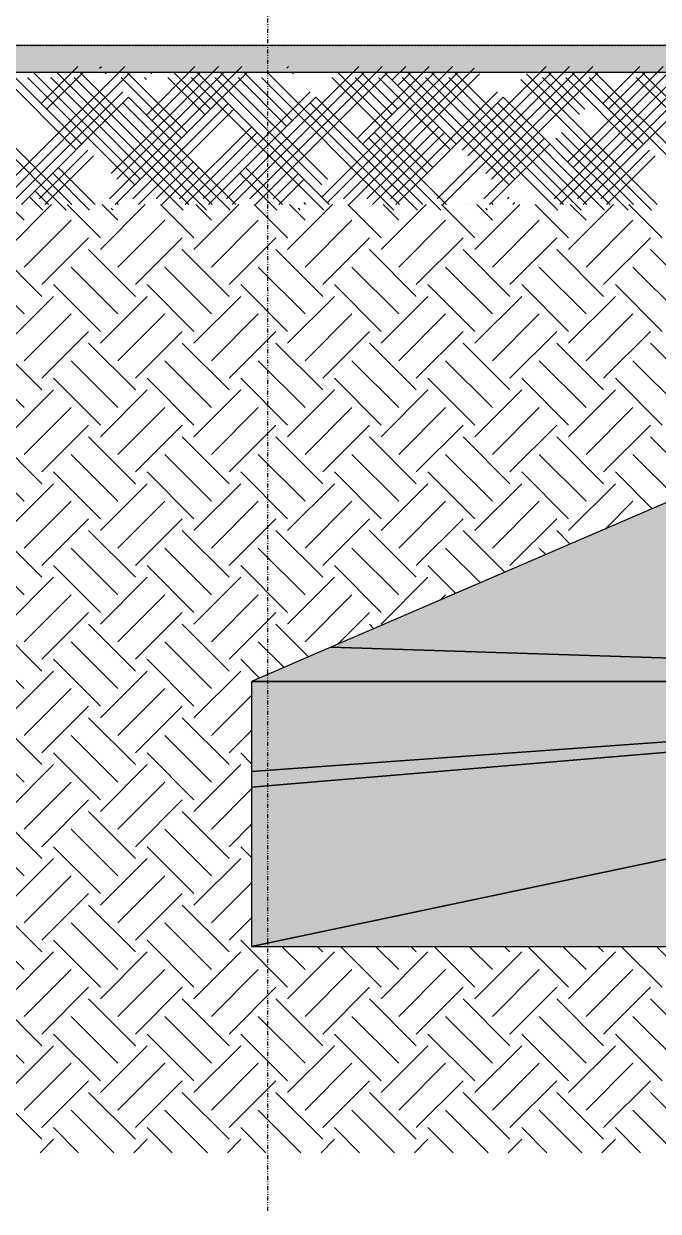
# Model space of a CAD drawing. Extents: x 37185 to 43130, y -8131 to -3926.
# Drawn here: x 39823.3 to 39903.2, y -7787.2 to -7637.8 of the extents above; entities that cross this region are included whole.
import ezdxf

# ---------------------------------------------------------------- set-up
doc = ezdxf.new("R2010")
doc.units = 0
doc.header["$MEASUREMENT"] = 0
doc.linetypes.add('ESTILO_TQS_0002', pattern=[0.4, 0.1, -0.3])
doc.linetypes.add('ESTILO_TQS_0004', pattern=[1.12, 0.5, -0.2, 0.01, -0.2, 0.01, -0.2])
for name, color, linetype in [('36', 253, 'CONTINUOUS'), ('47', 15, 'CONTINUOUS'), ('52', 3, 'CONTINUOUS'), ('67', 7, 'CONTINUOUS'), ('70', 160, 'CONTINUOUS'), ('96', 252, 'CONTINUOUS')]:
    doc.layers.add(name, color=color, linetype=linetype)

msp = doc.modelspace()

# ---------------------------------------------------------------- linework, layer by layer
at = {"layer": '36', "linetype": 'Continuous'}
for p, q in [((39819.36, -7659.79), (39836.02, -7643.13)), ((39825.48, -7647.78), (39830.13, -7643.13)), ((39832.85, -7643.36), (39833.08, -7643.13)), ((39834.09, -7659.79), (39850.75, -7643.13)), ((39834.32, -7656.62), (39847.81, -7643.13)), ((39838.74, -7649.25), (39844.86, -7643.13)), ((39848.82, -7659.79), (39865.49, -7643.13)), ((39851.77, -7659.79), (39868.43, -7643.13)), ((39856.42, -7643.36), (39856.65, -7643.13)), ((39860.84, -7659.57), (39877.27, -7643.13)), ((39863.55, -7659.79), (39879.99, -7643.36)), ((39865.26, -7652.2), (39874.32, -7643.13)), ((39869.67, -7644.83), (39871.38, -7643.13)), ((39875.34, -7659.79), (39892, -7643.13)), ((39878.51, -7653.67), (39889.06, -7643.13)), ((39881.46, -7656.62), (39894.95, -7643.13)), ((39890.07, -7659.79), (39906.73, -7643.13)), ((39891.77, -7655.15), (39903.79, -7643.13)), ((39896.19, -7647.78), (39900.84, -7643.13)), ((39820.07, -7660.5), (39836.73, -7643.84)), ((39829.9, -7653.61), (39820.83, -7644.54)), ((39830.61, -7652.91), (39821.54, -7643.84)), ((39837.27, -7658.03), (39823.78, -7644.54)), ((39837.97, -7657.33), (39824.48, -7643.84)), ((39826.19, -7648.49), (39830.84, -7643.84)), ((39843.39, -7661.21), (39826.72, -7644.54)), ((39844.09, -7660.5), (39827.43, -7643.84)), ((39846.33, -7661.21), (39829.67, -7644.54)), ((39847.04, -7660.5), (39830.38, -7643.84)), ((39833.55, -7644.07), (39833.78, -7643.84)), ((39834.8, -7660.5), (39851.46, -7643.84)), ((39835.03, -7657.33), (39848.52, -7643.84)), ((39843.16, -7652.14), (39835.56, -7644.54)), ((39843.87, -7651.43), (39836.27, -7643.84)), ((39838.74, -7644.78), (39838.51, -7644.54)), ((39839.45, -7644.07), (39839.22, -7643.84)), ((39839.45, -7649.96), (39845.57, -7643.84)), ((39846.1, -7649.19), (39841.45, -7644.54)), ((39846.81, -7648.49), (39842.16, -7643.84)), ((39861.06, -7661.21), (39844.4, -7644.54)), ((39861.77, -7660.5), (39845.11, -7643.84)), ((39860.84, -7658.03), (39847.35, -7644.54)), ((39861.54, -7657.33), (39848.05, -7643.84)), ((39849.53, -7660.5), (39866.19, -7643.84)), ((39856.42, -7650.67), (39850.29, -7644.54)), ((39857.12, -7649.96), (39851, -7643.84)), ((39852.48, -7660.5), (39869.14, -7643.84)), ((39869.9, -7661.21), (39853.24, -7644.54)), ((39870.61, -7660.5), (39853.95, -7643.84)), ((39857.12, -7644.07), (39857.35, -7643.84)), ((39861.54, -7660.27), (39877.98, -7643.84)), ((39874.09, -7656.56), (39862.08, -7644.54)), ((39874.8, -7655.85), (39862.79, -7643.84)), ((39864.26, -7660.5), (39880.69, -7644.07)), ((39869.67, -7649.19), (39865.02, -7644.54)), ((39870.38, -7648.49), (39865.73, -7643.84)), ((39865.96, -7652.91), (39875.03, -7643.84)), ((39877.04, -7653.61), (39867.97, -7644.54)), ((39877.75, -7652.91), (39868.68, -7643.84)), ((39870.38, -7645.54), (39872.09, -7643.84)), ((39884.41, -7658.03), (39870.92, -7644.54)), ((39885.11, -7657.33), (39871.62, -7643.84)), ((39890.53, -7661.21), (39873.86, -7644.54)), ((39891.23, -7660.5), (39874.57, -7643.84)), ((39876.05, -7660.5), (39892.71, -7643.84)), ((39893.47, -7661.21), (39876.81, -7644.54)), ((39894.18, -7660.5), (39877.52, -7643.84)), ((39879.22, -7654.38), (39889.76, -7643.84)), ((39882.17, -7657.33), (39895.66, -7643.84)), ((39902.31, -7661.21), (39885.88, -7644.78)), ((39903.02, -7660.5), (39886.59, -7644.07)), ((39893.24, -7649.19), (39888.59, -7644.54)), ((39893.95, -7648.49), (39889.3, -7643.84)), ((39890.78, -7660.5), (39907.44, -7643.84)), ((39900.61, -7653.61), (39891.54, -7644.54)), ((39901.32, -7652.91), (39892.25, -7643.84)), ((39892.48, -7655.85), (39904.49, -7643.84)), ((39907.98, -7658.03), (39894.49, -7644.54)), ((39908.68, -7657.33), (39895.19, -7643.84)), ((39896.9, -7648.49), (39901.55, -7643.84)), ((39917.04, -7661.21), (39900.38, -7644.54)), ((39917.75, -7660.5), (39901.09, -7643.84)), ((39822.31, -7659.79), (39835.79, -7646.31)), ((39845.88, -7659.79), (39859.36, -7646.31)), ((39869.45, -7659.79), (39882.93, -7646.31)), ((39893.02, -7659.79), (39906.5, -7646.31)), ((39823.01, -7660.5), (39836.5, -7647.01)), ((39849.28, -7661.21), (39835.79, -7647.72)), ((39849.99, -7660.5), (39836.5, -7647.01)), ((39837.04, -7659.79), (39849.05, -7647.78)), ((39846.58, -7660.5), (39860.07, -7647.01)), ((39872.85, -7661.21), (39859.36, -7647.72)), ((39873.56, -7660.5), (39860.07, -7647.01)), ((39870.15, -7660.5), (39883.64, -7647.01)), ((39896.42, -7661.21), (39882.93, -7647.72)), ((39897.13, -7660.5), (39883.64, -7647.01)), ((39893.72, -7660.5), (39907.21, -7647.01)), ((39837.74, -7660.5), (39849.76, -7648.49)), ((39842.93, -7659.79), (39852, -7650.73)), ((39866.5, -7659.79), (39875.57, -7650.73)), ((39828.66, -7661.21), (39819.59, -7652.14)), ((39829.36, -7660.5), (39820.3, -7651.43)), ((39843.64, -7660.5), (39852.7, -7651.43)), ((39875.8, -7661.21), (39866.73, -7652.14)), ((39867.21, -7660.5), (39876.27, -7651.43)), ((39876.5, -7660.5), (39867.44, -7651.43)), ((39881.23, -7659.79), (39888.83, -7652.2)), ((39899.37, -7661.21), (39890.3, -7652.14)), ((39900.07, -7660.5), (39891.01, -7651.43)), ((39825.25, -7659.79), (39831.37, -7653.67)), ((39881.94, -7660.5), (39889.53, -7652.91)), ((39895.96, -7659.79), (39902.08, -7653.67)), ((39825.96, -7660.5), (39832.08, -7654.38)), ((39839.98, -7659.79), (39844.63, -7655.15)), ((39896.67, -7660.5), (39902.79, -7654.38)), ((39831.6, -7661.21), (39826.95, -7656.56)), ((39832.31, -7660.5), (39827.66, -7655.85)), ((39840.69, -7660.5), (39845.34, -7655.85)), ((39855.17, -7661.21), (39850.52, -7656.56)), ((39855.88, -7660.5), (39851.23, -7655.85)), ((39854.71, -7659.79), (39857.89, -7656.62)), ((39855.42, -7660.5), (39858.6, -7657.33)), ((39825.71, -7661.21), (39824.01, -7659.51)), ((39826.42, -7660.5), (39824.71, -7658.8)), ((39884.18, -7659.79), (39884.41, -7659.57)), ((39823.47, -7660.5), (39823.47, -7660.5)), ((39823.47, -7660.5), (39823.47, -7660.5)), ((39828.91, -7660.5), (39828.91, -7660.5)), ((39828.91, -7660.5), (39828.91, -7660.5)), ((39831.85, -7660.5), (39831.85, -7660.5)), ((39831.85, -7660.5), (39831.85, -7660.5)), ((39834.55, -7661.21), (39834.32, -7660.98)), ((39835.25, -7660.5), (39835.03, -7660.27)), ((39838.2, -7660.5), (39838.2, -7660.5)), ((39838.2, -7660.5), (39838.2, -7660.5)), ((39841.15, -7660.5), (39841.15, -7660.5)), ((39841.15, -7660.5), (39841.15, -7660.5)), ((39852.93, -7660.5), (39852.93, -7660.5)), ((39852.93, -7660.5), (39852.93, -7660.5)), ((39858.12, -7661.21), (39857.89, -7660.98)), ((39858.37, -7660.5), (39858.37, -7660.5)), ((39858.37, -7660.5), (39858.37, -7660.5)), ((39858.82, -7660.5), (39858.6, -7660.27)), ((39861.31, -7660.5), (39861.31, -7660.5)), ((39861.31, -7660.5), (39861.31, -7660.5)), ((39864.72, -7660.5), (39864.72, -7660.5)), ((39864.72, -7660.5), (39864.72, -7660.5)), ((39867.66, -7660.5), (39867.66, -7660.5)), ((39867.66, -7660.5), (39867.66, -7660.5)), ((39873.1, -7660.5), (39873.1, -7660.5)), ((39873.1, -7660.5), (39873.1, -7660.5)), ((39878.99, -7660.5), (39878.99, -7660.5)), ((39878.99, -7660.5), (39878.99, -7660.5)), ((39879.45, -7660.5), (39879.45, -7660.5)), ((39879.45, -7660.5), (39879.45, -7660.5)), ((39881.69, -7661.21), (39881.46, -7660.98)), ((39882.4, -7660.5), (39882.17, -7660.27)), ((39884.88, -7660.5), (39885.11, -7660.27)), ((39885.34, -7660.5), (39885.34, -7660.5)), ((39885.34, -7660.5), (39885.34, -7660.5)), ((39887.83, -7660.5), (39887.83, -7660.5)), ((39887.83, -7660.5), (39887.83, -7660.5)), ((39888.29, -7660.5), (39888.29, -7660.5)), ((39888.29, -7660.5), (39888.29, -7660.5)), ((39899.62, -7660.5), (39899.62, -7660.5)), ((39899.62, -7660.5), (39899.62, -7660.5)), ((39902.56, -7660.5), (39902.56, -7660.5)), ((39902.56, -7660.5), (39902.56, -7660.5))]:
    msp.add_line(p, q, dxfattribs=at)
at = {"layer": '47', "linetype": 'Continuous'}
for p, q in [((39821.16, -7666.17), (39826.82, -7660.5)), ((39823.37, -7662.48), (39821.39, -7660.5)), ((39832.95, -7664.69), (39828.76, -7660.5)), ((39832.95, -7666.17), (39838.61, -7660.5)), ((39835.16, -7662.48), (39833.18, -7660.5)), ((39844.73, -7664.69), (39840.54, -7660.5)), ((39844.73, -7666.17), (39850.39, -7660.5)), ((39846.94, -7662.48), (39844.96, -7660.5)), ((39856.52, -7664.69), (39852.33, -7660.5)), ((39856.52, -7666.17), (39862.18, -7660.5)), ((39858.73, -7662.48), (39856.75, -7660.5)), ((39868.3, -7664.69), (39864.11, -7660.5)), ((39868.3, -7666.17), (39873.96, -7660.5)), ((39870.51, -7662.48), (39868.53, -7660.5)), ((39880.09, -7664.69), (39875.9, -7660.5)), ((39880.09, -7666.17), (39885.75, -7660.5)), ((39882.3, -7662.48), (39880.32, -7660.5)), ((39891.87, -7664.69), (39887.68, -7660.5)), ((39891.87, -7666.17), (39897.53, -7660.5)), ((39894.08, -7662.48), (39892.1, -7660.5)), ((39903.66, -7664.69), (39899.47, -7660.5)), ((39823.37, -7668.37), (39829.26, -7662.48)), ((39835.16, -7668.37), (39841.05, -7662.48)), ((39846.94, -7668.37), (39852.83, -7662.48)), ((39858.73, -7668.37), (39864.62, -7662.48)), ((39870.51, -7668.37), (39876.4, -7662.48)), ((39882.3, -7668.37), (39888.19, -7662.48)), ((39894.08, -7668.37), (39899.97, -7662.48)), ((39825.58, -7670.58), (39831.47, -7664.69)), ((39837.37, -7670.58), (39843.26, -7664.69)), ((39849.15, -7670.58), (39855.04, -7664.69)), ((39860.94, -7670.58), (39866.83, -7664.69)), ((39872.72, -7670.58), (39878.61, -7664.69)), ((39884.51, -7670.58), (39890.4, -7664.69)), ((39896.29, -7670.58), (39902.18, -7664.69)), ((39825.58, -7672.06), (39819.69, -7666.17)), ((39837.37, -7672.06), (39831.47, -7666.17)), ((39849.15, -7672.06), (39843.26, -7666.17)), ((39860.94, -7672.06), (39855.04, -7666.17)), ((39872.72, -7672.06), (39866.83, -7666.17)), ((39884.51, -7672.06), (39878.61, -7666.17)), ((39896.29, -7672.06), (39890.4, -7666.17)), ((39908.08, -7672.06), (39902.18, -7666.17)), ((39823.37, -7674.27), (39817.48, -7668.37)), ((39835.16, -7674.27), (39829.26, -7668.37)), ((39846.94, -7674.27), (39841.05, -7668.37)), ((39858.73, -7674.27), (39852.83, -7668.37)), ((39870.51, -7674.27), (39864.62, -7668.37)), ((39882.3, -7674.27), (39876.4, -7668.37)), ((39894.08, -7674.27), (39888.19, -7668.37)), ((39905.87, -7674.27), (39899.97, -7668.37)), ((39832.95, -7676.48), (39827.05, -7670.58)), ((39844.73, -7676.48), (39838.84, -7670.58)), ((39856.52, -7676.48), (39850.62, -7670.58)), ((39868.3, -7676.48), (39862.41, -7670.58)), ((39880.09, -7676.48), (39874.19, -7670.58)), ((39891.87, -7676.48), (39885.98, -7670.58)), ((39903.66, -7676.48), (39897.77, -7670.58)), ((39821.16, -7677.95), (39827.05, -7672.06)), ((39832.95, -7677.95), (39838.84, -7672.06)), ((39844.73, -7677.95), (39850.62, -7672.06)), ((39856.52, -7677.95), (39862.41, -7672.06)), ((39868.3, -7677.95), (39874.19, -7672.06)), ((39880.09, -7677.95), (39885.98, -7672.06)), ((39891.87, -7677.95), (39897.77, -7672.06)), ((39823.37, -7680.16), (39829.26, -7674.27)), ((39835.16, -7680.16), (39841.05, -7674.27)), ((39846.94, -7680.16), (39852.83, -7674.27)), ((39858.73, -7680.16), (39864.62, -7674.27)), ((39870.51, -7680.16), (39876.4, -7674.27)), ((39882.3, -7680.16), (39888.19, -7674.27)), ((39894.08, -7680.16), (39899.97, -7674.27)), ((39825.58, -7682.37), (39831.47, -7676.48)), ((39837.37, -7682.37), (39843.26, -7676.48)), ((39849.15, -7682.37), (39855.04, -7676.48)), ((39860.94, -7682.37), (39866.83, -7676.48)), ((39872.72, -7682.37), (39878.61, -7676.48)), ((39884.51, -7682.37), (39890.4, -7676.48)), ((39896.29, -7682.37), (39902.18, -7676.48)), ((39825.58, -7683.84), (39819.69, -7677.95)), ((39837.37, -7683.84), (39831.47, -7677.95)), ((39849.15, -7683.84), (39843.26, -7677.95)), ((39860.94, -7683.84), (39855.04, -7677.95)), ((39872.72, -7683.84), (39866.83, -7677.95)), ((39884.51, -7683.84), (39878.61, -7677.95)), ((39896.29, -7683.84), (39890.4, -7677.95)), ((39908.08, -7683.84), (39902.18, -7677.95)), ((39823.37, -7686.05), (39817.48, -7680.16)), ((39835.16, -7686.05), (39829.26, -7680.16)), ((39846.94, -7686.05), (39841.05, -7680.16)), ((39858.73, -7686.05), (39852.83, -7680.16)), ((39870.51, -7686.05), (39864.62, -7680.16)), ((39882.3, -7686.05), (39876.4, -7680.16)), ((39894.08, -7686.05), (39888.19, -7680.16)), ((39905.87, -7686.05), (39899.97, -7680.16)), ((39832.95, -7688.26), (39827.05, -7682.37)), ((39844.73, -7688.26), (39838.84, -7682.37)), ((39856.52, -7688.26), (39850.62, -7682.37)), ((39868.3, -7688.26), (39862.41, -7682.37)), ((39880.09, -7688.26), (39874.19, -7682.37)), ((39891.87, -7688.26), (39885.98, -7682.37)), ((39903.66, -7688.26), (39897.77, -7682.37)), ((39821.16, -7689.74), (39827.05, -7683.84)), ((39832.95, -7689.74), (39838.84, -7683.84)), ((39844.73, -7689.74), (39850.62, -7683.84)), ((39856.52, -7689.74), (39862.41, -7683.84)), ((39868.3, -7689.74), (39874.19, -7683.84)), ((39880.09, -7689.74), (39885.98, -7683.84)), ((39891.87, -7689.74), (39897.77, -7683.84)), ((39823.37, -7691.94), (39829.26, -7686.05)), ((39835.16, -7691.94), (39841.05, -7686.05)), ((39846.94, -7691.94), (39852.83, -7686.05)), ((39858.73, -7691.94), (39864.62, -7686.05)), ((39870.51, -7691.94), (39876.4, -7686.05)), ((39882.3, -7691.94), (39888.19, -7686.05)), ((39894.08, -7691.94), (39899.97, -7686.05)), ((39825.58, -7694.15), (39831.47, -7688.26)), ((39837.37, -7694.15), (39843.26, -7688.26)), ((39849.15, -7694.15), (39855.04, -7688.26)), ((39860.94, -7694.15), (39866.83, -7688.26)), ((39872.72, -7694.15), (39878.61, -7688.26)), ((39884.51, -7694.15), (39890.4, -7688.26)), ((39896.29, -7694.15), (39902.18, -7688.26)), ((39825.58, -7695.63), (39819.69, -7689.74)), ((39837.37, -7695.63), (39831.47, -7689.74)), ((39849.15, -7695.63), (39843.26, -7689.74)), ((39860.94, -7695.63), (39855.04, -7689.74)), ((39872.72, -7695.63), (39866.83, -7689.74)), ((39884.51, -7695.63), (39878.61, -7689.74)), ((39896.29, -7695.63), (39890.4, -7689.74)), ((39908.08, -7695.63), (39902.18, -7689.74)), ((39823.37, -7697.84), (39817.48, -7691.94)), ((39835.16, -7697.84), (39829.26, -7691.94)), ((39846.94, -7697.84), (39841.05, -7691.94)), ((39858.73, -7697.84), (39852.83, -7691.94)), ((39870.51, -7697.84), (39864.62, -7691.94)), ((39882.3, -7697.84), (39876.4, -7691.94)), ((39894.08, -7697.84), (39888.19, -7691.94)), ((39905.49, -7697.46), (39899.97, -7691.94)), ((39832.95, -7700.05), (39827.05, -7694.15)), ((39844.73, -7700.05), (39838.84, -7694.15)), ((39856.52, -7700.05), (39850.62, -7694.15)), ((39868.3, -7700.05), (39862.41, -7694.15)), ((39880.09, -7700.05), (39874.19, -7694.15)), ((39891.87, -7700.05), (39885.98, -7694.15)), ((39902.4, -7698.79), (39897.77, -7694.15)), ((39821.16, -7701.52), (39827.05, -7695.63)), ((39832.95, -7701.52), (39838.84, -7695.63)), ((39844.73, -7701.52), (39850.62, -7695.63)), ((39856.52, -7701.52), (39862.41, -7695.63)), ((39868.3, -7701.52), (39874.19, -7695.63)), ((39880.09, -7701.52), (39885.98, -7695.63)), ((39891.87, -7701.52), (39897.77, -7695.63)), ((39823.37, -7703.73), (39829.26, -7697.84)), ((39835.16, -7703.73), (39841.05, -7697.84)), ((39846.94, -7703.73), (39852.83, -7697.84)), ((39858.73, -7703.73), (39864.62, -7697.84)), ((39870.51, -7703.73), (39876.4, -7697.84)), ((39882.3, -7703.73), (39888.19, -7697.84)), ((39896.47, -7701.34), (39899.97, -7697.84)), ((39825.58, -7705.94), (39831.47, -7700.05)), ((39837.37, -7705.94), (39843.26, -7700.05)), ((39849.15, -7705.94), (39855.04, -7700.05)), ((39860.94, -7705.94), (39866.83, -7700.05)), ((39872.72, -7705.94), (39878.61, -7700.05)), ((39884.51, -7705.94), (39890.4, -7700.05)), ((39900.34, -7699.67), (39900.34, -7699.67)), ((39825.58, -7707.41), (39819.69, -7701.52)), ((39837.37, -7707.41), (39831.47, -7701.52)), ((39849.15, -7707.41), (39843.26, -7701.52)), ((39860.94, -7707.41), (39855.04, -7701.52)), ((39872.72, -7707.41), (39866.83, -7701.52)), ((39883.87, -7706.77), (39878.61, -7701.52)), ((39892.1, -7703.22), (39890.4, -7701.52)), ((39897.25, -7701.01), (39897.25, -7701.01)), ((39894.16, -7702.34), (39894.16, -7702.34)), ((39823.37, -7709.62), (39817.48, -7703.73)), ((39835.16, -7709.62), (39829.26, -7703.73)), ((39846.94, -7709.62), (39841.05, -7703.73)), ((39858.73, -7709.62), (39852.83, -7703.73)), ((39870.51, -7709.62), (39864.62, -7703.73)), ((39880.78, -7708.1), (39876.4, -7703.73)), ((39889.01, -7704.55), (39888.19, -7703.73)), ((39888.71, -7704.69), (39888.71, -7704.69)), ((39832.95, -7711.83), (39827.05, -7705.94)), ((39844.73, -7711.83), (39838.84, -7705.94)), ((39856.52, -7711.83), (39850.62, -7705.94)), ((39868.3, -7711.83), (39862.41, -7705.94)), ((39877.69, -7709.43), (39874.19, -7705.94)), ((39885.92, -7705.88), (39885.92, -7705.88)), ((39821.16, -7713.31), (39827.05, -7707.41)), ((39832.95, -7713.31), (39838.84, -7707.41)), ((39844.73, -7713.31), (39850.62, -7707.41)), ((39856.52, -7713.31), (39862.41, -7707.41)), ((39868.3, -7713.31), (39874.19, -7707.41)), ((39883.53, -7706.92), (39883.53, -7706.92)), ((39823.37, -7715.52), (39829.26, -7709.62)), ((39835.16, -7715.52), (39841.05, -7709.62)), ((39846.94, -7715.52), (39852.83, -7709.62)), ((39858.73, -7715.52), (39864.62, -7709.62)), ((39875.63, -7710.32), (39875.63, -7710.32)), ((39875.77, -7710.26), (39876.4, -7709.62)), ((39825.58, -7717.72), (39831.47, -7711.83)), ((39837.37, -7717.72), (39843.26, -7711.83)), ((39849.15, -7717.72), (39855.04, -7711.83)), ((39862.83, -7715.83), (39866.83, -7711.83)), ((39872.54, -7711.65), (39872.54, -7711.65)), ((39825.58, -7719.2), (39819.69, -7713.31)), ((39837.37, -7719.2), (39831.47, -7713.31)), ((39849.15, -7719.2), (39843.26, -7713.31)), ((39859.15, -7717.42), (39855.04, -7713.31)), ((39867.39, -7713.87), (39866.83, -7713.31)), ((39868, -7713.6), (39868, -7713.6)), ((39869.45, -7712.98), (39869.45, -7712.98)), ((39823.37, -7721.41), (39817.48, -7715.52)), ((39835.16, -7721.41), (39829.26, -7715.52)), ((39846.94, -7721.41), (39841.05, -7715.52)), ((39856.07, -7718.75), (39852.83, -7715.52)), ((39864.3, -7715.2), (39864.3, -7715.2)), ((39861.21, -7716.53), (39861.21, -7716.53)), ((39832.95, -7723.62), (39827.05, -7717.72)), ((39844.73, -7723.62), (39838.84, -7717.72)), ((39852.98, -7720.08), (39850.62, -7717.72)), ((39821.16, -7725.09), (39827.05, -7719.2)), ((39832.95, -7725.09), (39838.84, -7719.2)), ((39844.73, -7725.09), (39850.62, -7719.2)), ((39855.06, -7719.18), (39855.06, -7719.18)), ((39823.37, -7727.3), (39829.26, -7721.41)), ((39835.16, -7727.3), (39841.05, -7721.41)), ((39846.94, -7727.3), (39851.99, -7722.26)), ((39851.99, -7722.03), (39851.99, -7722.03)), ((39825.58, -7729.51), (39831.47, -7723.62)), ((39837.37, -7729.51), (39843.26, -7723.62)), ((39825.58, -7730.98), (39819.69, -7725.09)), ((39837.37, -7730.98), (39831.47, -7725.09)), ((39849.15, -7730.98), (39843.26, -7725.09)), ((39823.37, -7733.19), (39817.48, -7727.3)), ((39835.16, -7733.19), (39829.26, -7727.3)), ((39846.94, -7733.19), (39841.05, -7727.3)), ((39849.15, -7729.51), (39851.99, -7726.68)), ((39851.99, -7726.45), (39851.99, -7726.45)), ((39832.95, -7735.4), (39827.05, -7729.51)), ((39844.73, -7735.4), (39838.84, -7729.51)), ((39851.99, -7730.87), (39850.62, -7729.51)), ((39821.16, -7736.88), (39827.05, -7730.98)), ((39832.95, -7736.88), (39838.84, -7730.98)), ((39844.73, -7736.88), (39850.62, -7730.98)), ((39823.37, -7739.09), (39829.26, -7733.19)), ((39835.16, -7739.09), (39841.05, -7733.19)), ((39846.94, -7739.09), (39851.99, -7734.04)), ((39851.99, -7733.82), (39851.99, -7733.82)), ((39825.58, -7741.3), (39831.47, -7735.4)), ((39837.37, -7741.3), (39843.26, -7735.4)), ((39825.58, -7742.77), (39819.69, -7736.88)), ((39837.37, -7742.77), (39831.47, -7736.88)), ((39849.15, -7742.77), (39843.26, -7736.88)), ((39823.37, -7744.98), (39817.48, -7739.09)), ((39835.16, -7744.98), (39829.26, -7739.09)), ((39846.94, -7744.98), (39841.05, -7739.09)), ((39849.15, -7741.3), (39851.99, -7738.46)), ((39851.99, -7738.24), (39851.99, -7738.24)), ((39832.95, -7747.19), (39827.05, -7741.3)), ((39844.73, -7747.19), (39838.84, -7741.3)), ((39851.99, -7742.66), (39850.62, -7741.3)), ((39821.16, -7748.66), (39827.05, -7742.77)), ((39832.95, -7748.66), (39838.84, -7742.77)), ((39844.73, -7748.66), (39850.62, -7742.77)), ((39823.37, -7750.87), (39829.26, -7744.98)), ((39835.16, -7750.87), (39841.05, -7744.98)), ((39846.94, -7750.87), (39851.99, -7745.83)), ((39851.99, -7745.6), (39851.99, -7745.6)), ((39825.58, -7753.08), (39831.47, -7747.19)), ((39837.37, -7753.08), (39843.26, -7747.19)), ((39825.58, -7754.55), (39819.69, -7748.66)), ((39837.37, -7754.55), (39831.47, -7748.66)), ((39849.15, -7754.55), (39843.26, -7748.66)), ((39823.37, -7756.76), (39817.48, -7750.87)), ((39835.16, -7756.76), (39829.26, -7750.87)), ((39846.94, -7756.76), (39841.05, -7750.87)), ((39849.15, -7753.08), (39851.99, -7750.25)), ((39851.99, -7750.02), (39851.99, -7750.02)), ((39832.95, -7758.97), (39827.05, -7753.08)), ((39844.73, -7758.97), (39838.84, -7753.08)), ((39856.52, -7758.97), (39850.62, -7753.08)), ((39858.73, -7756.76), (39855.8, -7753.84)), ((39860.94, -7754.55), (39860.22, -7753.84)), ((39868.3, -7758.97), (39863.17, -7753.84)), ((39870.51, -7756.76), (39867.59, -7753.84)), ((39872.72, -7754.55), (39872.01, -7753.84)), ((39880.09, -7758.97), (39874.95, -7753.84)), ((39882.3, -7756.76), (39879.37, -7753.84)), ((39884.51, -7754.55), (39883.79, -7753.84)), ((39891.87, -7758.97), (39886.74, -7753.84)), ((39894.08, -7756.76), (39891.16, -7753.84)), ((39896.29, -7754.55), (39895.58, -7753.84)), ((39903.66, -7758.97), (39898.52, -7753.84)), ((39905.87, -7756.76), (39902.94, -7753.84)), ((39821.16, -7760.45), (39827.05, -7754.55)), ((39832.95, -7760.45), (39838.84, -7754.55)), ((39844.73, -7760.45), (39850.62, -7754.55)), ((39856.52, -7760.45), (39862.41, -7754.55)), ((39868.3, -7760.45), (39874.19, -7754.55)), ((39880.09, -7760.45), (39885.98, -7754.55)), ((39891.87, -7760.45), (39897.77, -7754.55)), ((39823.37, -7762.66), (39829.26, -7756.76)), ((39835.16, -7762.66), (39841.05, -7756.76)), ((39846.94, -7762.66), (39852.83, -7756.76)), ((39858.73, -7762.66), (39864.62, -7756.76)), ((39870.51, -7762.66), (39876.4, -7756.76)), ((39882.3, -7762.66), (39888.19, -7756.76)), ((39894.08, -7762.66), (39899.97, -7756.76)), ((39825.58, -7764.87), (39831.47, -7758.97)), ((39837.37, -7764.87), (39843.26, -7758.97)), ((39849.15, -7764.87), (39855.04, -7758.97)), ((39860.94, -7764.87), (39866.83, -7758.97)), ((39872.72, -7764.87), (39878.61, -7758.97)), ((39884.51, -7764.87), (39890.4, -7758.97)), ((39896.29, -7764.87), (39902.18, -7758.97)), ((39825.58, -7766.34), (39819.69, -7760.45)), ((39837.37, -7766.34), (39831.47, -7760.45)), ((39849.15, -7766.34), (39843.26, -7760.45)), ((39860.94, -7766.34), (39855.04, -7760.45)), ((39872.72, -7766.34), (39866.83, -7760.45)), ((39884.51, -7766.34), (39878.61, -7760.45)), ((39896.29, -7766.34), (39890.4, -7760.45)), ((39908.08, -7766.34), (39902.18, -7760.45)), ((39823.37, -7768.55), (39817.48, -7762.66)), ((39835.16, -7768.55), (39829.26, -7762.66)), ((39846.94, -7768.55), (39841.05, -7762.66)), ((39858.73, -7768.55), (39852.83, -7762.66)), ((39870.51, -7768.55), (39864.62, -7762.66)), ((39882.3, -7768.55), (39876.4, -7762.66)), ((39894.08, -7768.55), (39888.19, -7762.66)), ((39905.87, -7768.55), (39899.97, -7762.66)), ((39821.16, -7772.23), (39827.05, -7766.34)), ((39832.95, -7770.76), (39827.05, -7764.87)), ((39832.95, -7772.23), (39838.84, -7766.34)), ((39844.73, -7770.76), (39838.84, -7764.87)), ((39844.73, -7772.23), (39850.62, -7766.34)), ((39856.52, -7770.76), (39850.62, -7764.87)), ((39856.52, -7772.23), (39862.41, -7766.34)), ((39868.3, -7770.76), (39862.41, -7764.87)), ((39868.3, -7772.23), (39874.19, -7766.34)), ((39880.09, -7770.76), (39874.19, -7764.87)), ((39880.09, -7772.23), (39885.98, -7766.34)), ((39891.87, -7770.76), (39885.98, -7764.87)), ((39891.87, -7772.23), (39897.77, -7766.34)), ((39903.66, -7770.76), (39897.77, -7764.87)), ((39823.37, -7774.44), (39829.26, -7768.55)), ((39835.16, -7774.44), (39841.05, -7768.55)), ((39846.94, -7774.44), (39852.83, -7768.55)), ((39858.73, -7774.44), (39864.62, -7768.55)), ((39870.51, -7774.44), (39876.4, -7768.55)), ((39882.3, -7774.44), (39888.19, -7768.55)), ((39894.08, -7774.44), (39899.97, -7768.55)), ((39825.58, -7776.65), (39831.47, -7770.76)), ((39837.37, -7776.65), (39843.26, -7770.76)), ((39849.15, -7776.65), (39855.04, -7770.76)), ((39860.94, -7776.65), (39866.83, -7770.76)), ((39872.72, -7776.65), (39878.61, -7770.76)), ((39884.51, -7776.65), (39890.4, -7770.76)), ((39896.29, -7776.65), (39902.18, -7770.76)), ((39825.58, -7778.12), (39819.69, -7772.23)), ((39837.37, -7778.12), (39831.47, -7772.23)), ((39849.15, -7778.12), (39843.26, -7772.23)), ((39860.94, -7778.12), (39855.04, -7772.23)), ((39872.72, -7778.12), (39866.83, -7772.23)), ((39884.51, -7778.12), (39878.61, -7772.23)), ((39896.29, -7778.12), (39890.4, -7772.23)), ((39908.08, -7778.12), (39902.18, -7772.23)), ((39834.63, -7779.81), (39829.26, -7774.44)), ((39846.42, -7779.81), (39841.05, -7774.44)), ((39858.2, -7779.81), (39852.83, -7774.44)), ((39869.99, -7779.81), (39864.62, -7774.44)), ((39881.77, -7779.81), (39876.4, -7774.44)), ((39893.56, -7779.81), (39888.19, -7774.44)), ((39905.34, -7779.81), (39899.97, -7774.44)), ((39830.21, -7779.81), (39827.05, -7776.65)), ((39842, -7779.81), (39838.84, -7776.65)), ((39853.78, -7779.81), (39850.62, -7776.65)), ((39865.57, -7779.81), (39862.41, -7776.65)), ((39877.35, -7779.81), (39874.19, -7776.65)), ((39889.14, -7779.81), (39885.98, -7776.65)), ((39900.92, -7779.81), (39897.77, -7776.65)), ((39825.37, -7779.81), (39827.05, -7778.12)), ((39837.16, -7779.81), (39838.84, -7778.12)), ((39848.94, -7779.81), (39850.62, -7778.12)), ((39860.73, -7779.81), (39862.41, -7778.12)), ((39872.51, -7779.81), (39874.19, -7778.12)), ((39884.3, -7779.81), (39885.98, -7778.12)), ((39896.08, -7779.81), (39897.77, -7778.12)), ((39827.27, -7779.81), (39827.27, -7779.81)), ((39829.79, -7779.81), (39829.79, -7779.81)), ((39834.21, -7779.81), (39834.21, -7779.81)), ((39839.05, -7779.81), (39839.05, -7779.81)), ((39841.57, -7779.81), (39841.57, -7779.81)), ((39845.99, -7779.81), (39845.99, -7779.81)), ((39850.84, -7779.81), (39850.84, -7779.81)), ((39853.36, -7779.81), (39853.36, -7779.81)), ((39857.78, -7779.81), (39857.78, -7779.81)), ((39862.62, -7779.81), (39862.62, -7779.81)), ((39865.14, -7779.81), (39865.14, -7779.81)), ((39869.56, -7779.81), (39869.56, -7779.81)), ((39874.41, -7779.81), (39874.41, -7779.81)), ((39876.93, -7779.81), (39876.93, -7779.81)), ((39881.35, -7779.81), (39881.35, -7779.81)), ((39886.19, -7779.81), (39886.19, -7779.81)), ((39888.71, -7779.81), (39888.71, -7779.81)), ((39893.13, -7779.81), (39893.13, -7779.81)), ((39897.98, -7779.81), (39897.98, -7779.81)), ((39900.5, -7779.81), (39900.5, -7779.81))]:
    msp.add_line(p, q, dxfattribs=at)
at = {"layer": '52', "linetype": 'Continuous'}
for points in [[(39960.32, -7673.84), (39924.57, -7689.24), (39919.04, -7691.62), (39861.98, -7716.2), (39851.99, -7720.5)], [(39851.99, -7720.5), (39851.99, -7731.84), (39851.99, -7733.83), (39851.99, -7753.84)], [(39851.99, -7753.84), (39996.04, -7753.84), (40077.69, -7753.84), (40091.99, -7753.84)]]:
    msp.add_lwpolyline(points, dxfattribs=at)
at = {"layer": '67', "linetype": 'ESTILO_TQS_0002'}
msp.add_line((38396.54, -7640.5), (40376.85, -7640.5), dxfattribs=at)
at = {"layer": '70', "linetype": 'ESTILO_TQS_0004'}
msp.add_line((39853.99, -4212.91), (39853.99, -7787.17), dxfattribs=at)
at = {"layer": '96', "linetype": 'Continuous'}
for points in [[(38596.32, -7640.5), (38596.32, -7643.84), (40156.32, -7643.84), (40156.32, -7640.5), (38596.32, -7640.5)], [(39996.04, -7720.5), (39919.04, -7691.62), (39861.98, -7716.2), (39996.04, -7720.5)], [(39996.04, -7720.5), (39861.98, -7716.2), (39851.99, -7720.5), (39996.04, -7720.5)], [(40010.34, -7720.5), (39851.99, -7720.5), (39851.99, -7731.84), (40010.34, -7720.5)], [(40010.34, -7720.5), (39851.99, -7731.84), (39851.99, -7733.83), (40010.34, -7720.5)], [(40010.34, -7720.5), (39851.99, -7733.83), (39851.99, -7753.84), (40010.34, -7720.5)], [(40010.34, -7720.5), (39851.99, -7753.84), (39996.04, -7753.84), (40010.34, -7720.5)]]:
    msp.add_lwpolyline(points, dxfattribs=at)
for points in [[(38596.32, -7640.5), (38596.32, -7643.84), (40156.32, -7643.84)], [(38596.32, -7640.5), (40156.32, -7643.84), (40156.32, -7640.5)], [(38596.32, -7640.5), (40156.32, -7640.5), (38596.32, -7640.5)], [(39996.04, -7720.5), (39919.04, -7691.62), (39861.98, -7716.2)], [(39996.04, -7720.5), (39861.98, -7716.2), (39851.99, -7720.5)], [(39996.04, -7720.5), (39861.98, -7716.2), (39996.04, -7720.5)], [(40010.34, -7720.5), (39851.99, -7720.5), (39851.99, -7731.84)], [(40010.34, -7720.5), (39851.99, -7731.84), (40010.34, -7720.5)], [(40010.34, -7720.5), (39851.99, -7731.84), (39851.99, -7733.83)], [(40010.34, -7720.5), (39851.99, -7733.83), (40010.34, -7720.5)], [(40010.34, -7720.5), (39851.99, -7733.83), (39851.99, -7753.84)], [(40010.34, -7720.5), (39851.99, -7753.84), (40010.34, -7720.5)], [(40010.34, -7720.5), (39851.99, -7753.84), (39996.04, -7753.84)], [(39996.04, -7720.5), (39851.99, -7720.5), (39996.04, -7720.5)]]:
    msp.add_solid(points, dxfattribs=at)

doc.saveas('drawing.dxf')
